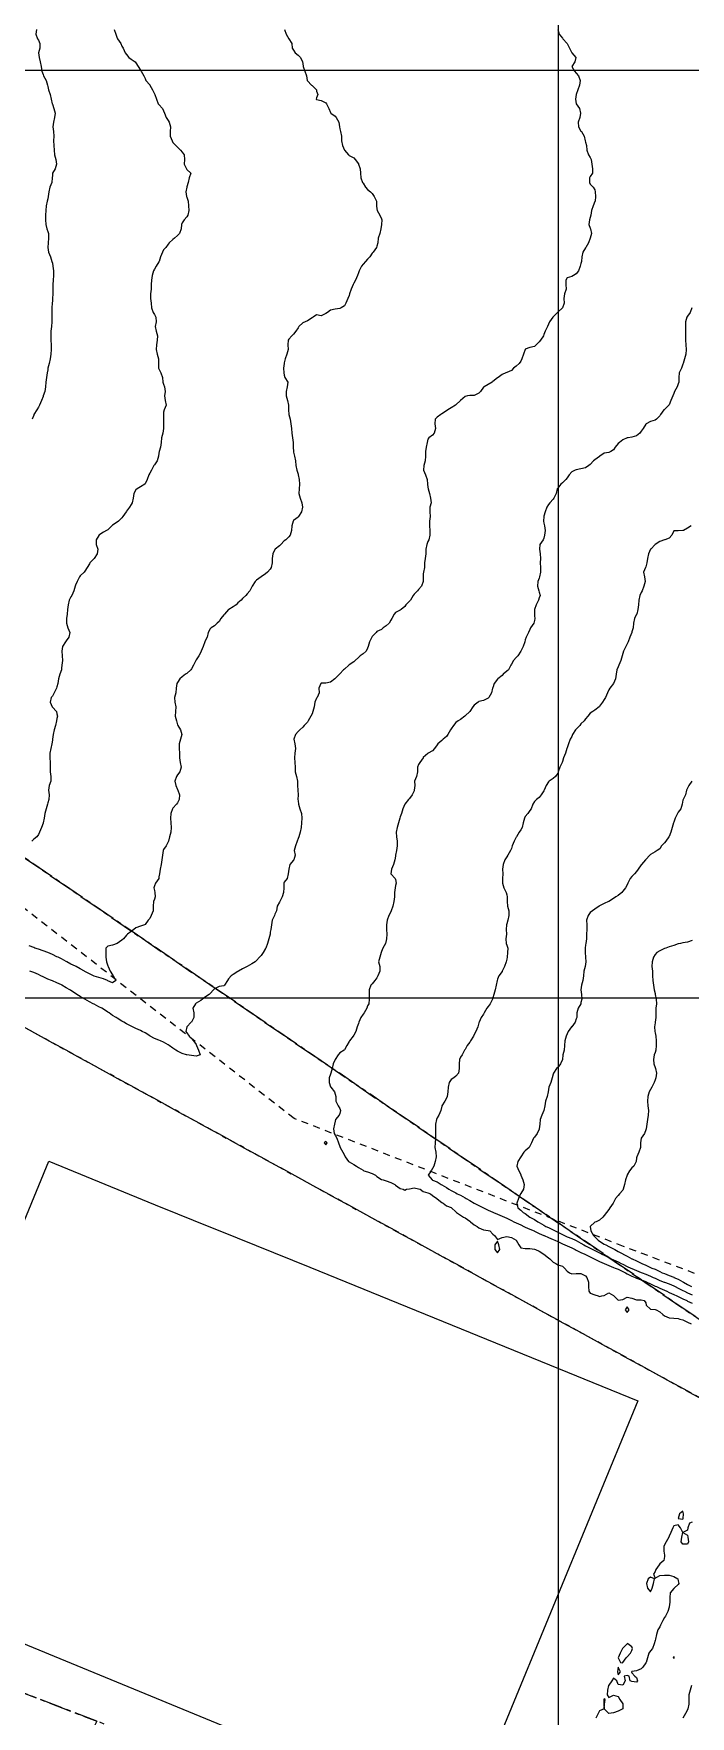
# Model space of a CAD drawing. Header units: centimetres. Extents: x 0 to 642158, y -847 to 649707.
# Drawn here: x 616010.2 to 616081, y 620509.9 to 620691.3 of the extents above; entities that cross this region are included whole.
import ezdxf

# ---------------------------------------------------------------- set-up
doc = ezdxf.new("R2010")
doc.units = ezdxf.units.CM
doc.header["$MEASUREMENT"] = 0
doc.linetypes.add('CENTERX2', pattern=[4, 2.5, -0.5, 0.5, -0.5])
doc.linetypes.add('JIS_02_0.7', pattern=[1.35, 0.75, -0.6])
for name, color, linetype, lineweight in [('MEV_grille', 254, 'Continuous', 9), ('WAL_parcellaire agricole', 7, 'JIS_02_0.7', 25), ('WAL_topographie 0.5', 253, 'Continuous', 20)]:
    doc.layers.add(name, color=color, linetype=linetype, lineweight=lineweight)
doc.layers.add('SPW_batiments', color=7, linetype='Continuous')
doc.layers.add('SPW_parcellaire cadastral', color=7, linetype='CENTERX2', lineweight=25, true_color=0xff0542)

# ---------------------------------------------------------------- blocks, each defined once
blk = doc.blocks.new('*U114')
at = {"layer": 'MEV_grille', "transparency": 33554687}
blk.add_lwpolyline([(-1338.46, 0), (1338.46, 0)], dxfattribs=at)
blk = doc.blocks.new('*U115')
at = {"layer": 'MEV_grille', "color": 0, "linetype": 'ByBlock', "lineweight": -2, "transparency": 16777216}
for p in [(0, -1700), (0, -1800)]:
    blk.add_blockref('*U114', p, dxfattribs=at)
blk = doc.blocks.new('*U112')
at = {"layer": 'MEV_grille', "transparency": 33554687}
blk.add_lwpolyline([(0, 1825.48), (0, -1825.48)], dxfattribs=at)
blk = doc.blocks.new('*U113')
at = {"layer": 'MEV_grille', "color": 0, "linetype": 'ByBlock', "lineweight": -2, "transparency": 16777216}
blk.add_blockref('*U112', (700, 0), dxfattribs=at)

msp = doc.modelspace()

# ---------------------------------------------------------------- linework, layer by layer
at = {"layer": 'SPW_batiments'}
msp.add_lwpolyline([(616023.95, 620564.81), (616024.22, 620564.7), (616028.95, 620562.81), (616030.31, 620562.26), (616040.01, 620558.36), (616075.4, 620543.93), (616056.55, 620498.25), (616005.3, 620519.33), (615998.07, 620522.3), (616003.45, 620535.43), (615998.64, 620537.41), (616004.64, 620552.13), (616001.28, 620553.51), (616003.7, 620559.41), (616007.06, 620558.05), (616011.87, 620569.79), (616023.95, 620564.81)], dxfattribs=at)
at = {"layer": 'SPW_parcellaire cadastral'}
for points in [[(616193.65, 620578.81), (616144.29, 620510.14), (615985.61, 620618.63), (615990.57, 620632.77), (615995.57, 620647.42), (615998.93, 620661.6), (616000.02, 620670.78), (616000.95, 620681.05), (616001.68, 620685.87), (616002.7, 620690.79), (616004.36, 620704.13), (616005.32, 620710.84), (616007.79, 620722.1), (616009.66, 620731.2), (616011.32, 620739.29), (616014.12, 620752.39), (616016.41, 620761.97), (616017.72, 620766.66), (616030.67, 620807.43), (616032.86, 620812.26), (616036.4, 620809.03), (616059.54, 620788.64), (616193.65, 620578.81)], [(615985.61, 620618.63), (616144.29, 620510.14), (615978.83, 620600.88), (615981.29, 620607.33), (615985.61, 620618.63)], [(615931.34, 620592.86), (615971.15, 620581.23), (615978.83, 620600.88), (616144.29, 620510.14), (616116.75, 620468.33), (616017.03, 620509.43), (615970.82, 620527.19), (615953.1, 620533.67), (615937.76, 620539.49), (615931.34, 620592.86)], [(615970.82, 620527.19), (616017.03, 620509.43), (616010.01, 620494.96), (615963.94, 620513.07), (615970.82, 620527.19)]]:
    msp.add_lwpolyline(points, dxfattribs=at)
at = {"layer": 'WAL_parcellaire agricole'}
msp.add_lwpolyline([(616087.82, 620555.29), (616073.82, 620560.59), (616038.32, 620574.38), (616008.51, 620597.58), (616002.11, 620602.98), (615997.11, 620605.78), (615991.81, 620609.18), (615985.91, 620613.18), (615997.41, 620647.88), (616001.71, 620678.58), (616004.15, 620697.53), (616007.15, 620712.03), (616013.5, 620743.68), (616018.5, 620763.28), (616023.99, 620782.58), (616033.49, 620809.78), (616052.89, 620793.62), (616185.08, 620583.97)], dxfattribs=at)
at = {"layer": 'WAL_topographie 0.5'}
for points in [[(616037.27, 620691.75), (616037.45, 620691.25), (616037.75, 620690.75), (616037.75, 620690.75), (616038.08, 620690.25), (616038.12, 620689.75), (616038.25, 620689.52), (616038.42, 620689.25), (616038.75, 620689), (616039.02, 620688.75), (616039.23, 620688.25), (616039.25, 620688.08), (616039.31, 620687.75), (616039.48, 620687.25), (616039.64, 620686.75), (616039.73, 620686.25), (616039.75, 620686.21), (616040.18, 620685.75), (616040.25, 620685.7), (616040.72, 620685.25), (616040.75, 620685.12), (616040.88, 620684.75), (616040.75, 620684.38), (616040.71, 620684.25), (616040.75, 620684.22), (616041.25, 620684.08), (616041.75, 620683.84), (616041.8, 620683.75), (616042.05, 620683.25), (616042.25, 620682.81), (616042.29, 620682.75), (616042.75, 620682.41), (616042.87, 620682.25), (616043.14, 620681.75), (616043.22, 620681.25), (616043.25, 620681.05), (616043.32, 620680.75), (616043.43, 620680.25), (616043.42, 620679.75), (616043.55, 620679.25), (616043.75, 620678.75), (616043.75, 620678.75), (616044.17, 620678.25), (616044.25, 620678.17), (616044.75, 620677.91), (616044.9, 620677.75), (616045.25, 620677.28), (616045.27, 620677.25), (616045.45, 620676.75), (616045.47, 620676.25), (616045.53, 620675.75), (616045.71, 620675.25), (616045.75, 620675.17), (616046, 620674.75), (616046.25, 620674.49), (616046.55, 620674.25), (616046.75, 620674.08), (616046.96, 620673.75), (616047.21, 620673.25), (616047.21, 620672.75), (616047.25, 620672.42), (616047.27, 620672.25), (616047.57, 620671.75), (616047.75, 620671.33), (616047.79, 620671.25), (616047.75, 620670.75), (616047.75, 620670.75), (616047.66, 620670.25), (616047.56, 620669.75), (616047.4, 620669.25), (616047.35, 620668.75), (616047.25, 620668.39), (616047.21, 620668.25), (616046.83, 620667.75), (616046.75, 620667.63), (616046.49, 620667.25), (616046.25, 620666.98), (616046.01, 620666.75), (616045.75, 620666.46), (616045.58, 620666.25), (616045.34, 620665.75), (616045.25, 620665.54), (616045.16, 620665.25), (616044.93, 620664.75), (616044.75, 620664.42), (616044.68, 620664.25), (616044.48, 620663.75), (616044.3, 620663.25), (616044.25, 620663.08), (616044.11, 620662.75), (616043.91, 620662.25), (616043.75, 620661.98), (616043.4, 620661.75), (616043.25, 620661.68), (616042.75, 620661.59), (616042.25, 620661.5), (616041.92, 620661.25), (616041.75, 620661.14), (616041.25, 620660.9), (616040.75, 620661.01), (616040.36, 620660.75), (616040.25, 620660.69), (616039.75, 620660.34), (616039.52, 620660.25), (616039.25, 620660.13), (616038.83, 620659.75), (616038.75, 620659.6), (616038.5, 620659.25), (616038.25, 620658.93), (616038.08, 620658.75), (616037.75, 620658.37), (616037.69, 620658.25), (616037.66, 620657.75), (616037.69, 620657.25), (616037.54, 620656.75), (616037.34, 620656.25), (616037.25, 620655.82), (616037.23, 620655.75), (616037.19, 620655.25), (616037.2, 620654.75), (616037.25, 620654.5), (616037.33, 620654.25), (616037.64, 620653.75), (616037.58, 620653.25), (616037.48, 620652.75), (616037.47, 620652.25), (616037.62, 620651.75), (616037.71, 620651.25), (616037.7, 620650.75), (616037.75, 620650.25), (616037.75, 620650.25), (616037.89, 620649.75), (616037.96, 620649.25), (616038.03, 620648.75), (616038.08, 620648.25), (616038.15, 620647.75), (616038.2, 620647.25), (616038.2, 620646.75), (616038.24, 620646.25), (616038.25, 620646.19), (616038.35, 620645.75), (616038.46, 620645.25), (616038.5, 620644.75), (616038.61, 620644.25), (616038.75, 620643.81), (616038.76, 620643.75), (616038.85, 620643.25), (616038.91, 620642.75), (616038.87, 620642.25), (616038.82, 620641.75), (616038.98, 620641.25), (616039.17, 620640.75), (616039.23, 620640.25), (616039.12, 620639.75), (616038.78, 620639.25), (616038.75, 620639.2), (616038.25, 620638.82), (616038.2, 620638.75), (616038.07, 620638.25), (616038.05, 620637.75), (616037.88, 620637.25), (616037.75, 620637.07), (616037.41, 620636.75), (616037.25, 620636.64), (616036.9, 620636.25), (616036.75, 620636.11), (616036.27, 620635.75), (616036.25, 620635.72), (616036.02, 620635.25), (616035.95, 620634.75), (616035.94, 620634.25), (616035.85, 620633.75), (616035.75, 620633.57), (616035.45, 620633.25), (616035.25, 620633.09), (616034.75, 620632.75), (616034.75, 620632.75), (616034.25, 620632.38), (616034.13, 620632.25), (616033.78, 620631.75), (616033.75, 620631.69), (616033.54, 620631.25), (616033.25, 620630.92), (616033.11, 620630.75), (616032.75, 620630.41), (616032.6, 620630.25), (616032.25, 620629.95), (616032.07, 620629.75), (616031.75, 620629.51), (616031.28, 620629.25), (616031.25, 620629.23), (616030.82, 620628.75), (616030.75, 620628.67), (616030.42, 620628.25), (616030.25, 620627.96), (616030.01, 620627.75), (616029.75, 620627.47), (616029.36, 620627.25), (616029.25, 620627.17), (616029.07, 620626.75), (616028.94, 620626.25), (616028.75, 620625.92), (616028.68, 620625.75), (616028.5, 620625.25), (616028.3, 620624.75), (616028.25, 620624.63), (616028.06, 620624.25), (616027.75, 620623.81), (616027.71, 620623.75), (616027.46, 620623.25), (616027.25, 620622.83), (616027.18, 620622.75), (616026.75, 620622.35), (616026.6, 620622.25), (616026.25, 620621.98), (616026, 620621.75), (616025.75, 620621.37), (616025.68, 620621.25), (616025.6, 620620.75), (616025.55, 620620.25), (616025.43, 620619.75), (616025.47, 620619.25), (616025.55, 620618.75), (616025.52, 620618.25), (616025.51, 620617.75), (616025.62, 620617.25), (616025.75, 620616.8), (616025.78, 620616.75), (616026.07, 620616.25), (616026.23, 620615.75), (616026.08, 620615.25), (616025.91, 620614.75), (616025.91, 620614.25), (616025.95, 620613.75), (616025.95, 620613.25), (616026.05, 620612.75), (616026.14, 620612.25), (616026, 620611.75), (616025.75, 620611.43), (616025.62, 620611.25), (616025.46, 620610.75), (616025.56, 620610.25), (616025.75, 620609.83), (616025.78, 620609.75), (616025.95, 620609.25), (616025.92, 620608.75), (616025.75, 620608.4), (616025.63, 620608.25), (616025.25, 620607.81), (616025.21, 620607.75), (616025.04, 620607.25), (616024.99, 620606.75), (616025.01, 620606.25), (616025.08, 620605.75), (616025.04, 620605.25), (616024.88, 620604.75), (616024.77, 620604.25), (616024.75, 620604.19), (616024.51, 620603.75), (616024.25, 620603.38), (616024.21, 620603.25), (616024.11, 620602.75), (616024.05, 620602.25), (616023.98, 620601.75), (616023.89, 620601.25), (616023.82, 620600.75), (616023.75, 620600.42), (616023.72, 620600.25), (616023.39, 620599.75), (616023.25, 620599.46), (616023.18, 620599.25), (616023.25, 620598.94), (616023.29, 620598.75), (616023.33, 620598.25), (616023.25, 620598.02), (616023.16, 620597.75), (616023.12, 620597.25), (616023.11, 620596.75), (616022.9, 620596.25), (616022.75, 620595.93), (616022.57, 620595.75), (616022.25, 620595.29), (616022.2, 620595.25), (616021.75, 620595.09), (616021.25, 620594.91), (616021.04, 620594.75), (616020.75, 620594.54), (616020.37, 620594.25), (616020.25, 620594.13), (616019.91, 620593.75), (616019.75, 620593.61), (616019.25, 620593.25), (616019.25, 620593.25), (616018.75, 620593.07), (616018.25, 620592.94), (616018.03, 620592.75), (616018, 620592.25), (616018, 620591.75), (616018.1, 620591.25), (616018.25, 620590.84), (616018.28, 620590.75), (616018.5, 620590.25), (616018.75, 620589.85), (616018.82, 620589.75), (616019.08, 620589.25), (616018.75, 620589.01), (616018.25, 620589.22), (616018.19, 620589.25), (616017.75, 620589.44), (616017.25, 620589.56), (616016.75, 620589.71), (616016.67, 620589.75), (616016.25, 620589.95), (616015.75, 620590.22), (616015.7, 620590.25), (616015.25, 620590.52), (616014.81, 620590.75), (616014.75, 620590.78), (616014.25, 620591.02), (616013.81, 620591.25), (616013.75, 620591.28), (616013.25, 620591.57), (616012.86, 620591.75), (616012.75, 620591.8), (616012.25, 620592.04), (616011.77, 620592.25), (616011.75, 620592.26), (616011.25, 620592.45), (616010.75, 620592.61), (616010.35, 620592.75), (616010.25, 620592.79), (616009.75, 620592.97)], [(616066.75, 620691.75), (616066.91, 620691.25), (616067.25, 620690.83), (616067.31, 620690.75), (616067.75, 620690.25), (616067.75, 620690.25), (616068, 620689.75), (616068.25, 620689.25), (616068.25, 620689.25), (616068.7, 620688.75), (616068.58, 620688.25), (616068.25, 620687.75), (616068.55, 620687.25), (616068.75, 620687.04), (616068.97, 620686.75), (616069.17, 620686.25), (616069.11, 620685.75), (616068.93, 620685.25), (616068.75, 620684.75), (616068.75, 620684.75), (616068.67, 620684.25), (616068.75, 620683.75), (616068.75, 620683.75), (616069.1, 620683.25), (616069.2, 620682.75), (616069.12, 620682.25), (616068.96, 620681.75), (616068.97, 620681.25), (616069.25, 620680.81), (616069.31, 620680.75), (616069.58, 620680.25), (616069.7, 620679.75), (616069.75, 620679.61), (616069.84, 620679.25), (616069.9, 620678.75), (616070.07, 620678.25), (616070.25, 620677.95), (616070.34, 620677.75), (616070.42, 620677.25), (616070.49, 620676.75), (616070.5, 620676.25), (616070.25, 620675.89), (616070.16, 620675.75), (616070.18, 620675.25), (616070.25, 620675.08), (616070.55, 620674.75), (616070.75, 620674.46), (616070.8, 620674.25), (616070.83, 620673.75), (616070.78, 620673.25), (616070.75, 620673.2), (616070.55, 620672.75), (616070.39, 620672.25), (616070.31, 620671.75), (616070.25, 620671.5), (616070.17, 620671.25), (616070.11, 620670.75), (616070.25, 620670.35), (616070.29, 620670.25), (616070.38, 620669.75), (616070.25, 620669.25), (616070.25, 620669.25), (616070.06, 620668.75), (616069.77, 620668.25), (616069.75, 620668.22), (616069.46, 620667.75), (616069.34, 620667.25), (616069.31, 620666.75), (616069.25, 620666.53), (616069.15, 620666.25), (616068.99, 620665.75), (616068.75, 620665.43), (616068.46, 620665.25), (616068.25, 620665.14), (616067.75, 620664.97), (616067.63, 620664.75), (616067.63, 620664.25), (616067.64, 620663.75), (616067.47, 620663.25), (616067.42, 620662.75), (616067.43, 620662.25), (616067.25, 620661.75), (616067.25, 620661.75), (616066.75, 620661.28), (616066.73, 620661.25), (616066.25, 620660.77), (616066.23, 620660.75), (616065.87, 620660.25), (616065.75, 620660), (616065.64, 620659.75), (616065.4, 620659.25), (616065.25, 620658.89), (616065.2, 620658.75), (616064.9, 620658.25), (616064.75, 620658.07), (616064.42, 620657.75), (616064.25, 620657.58), (616063.75, 620657.49), (616063.25, 620657.3), (616063.22, 620657.25), (616063.05, 620656.75), (616062.88, 620656.25), (616062.75, 620656), (616062.58, 620655.75), (616062.25, 620655.48), (616061.99, 620655.25), (616061.75, 620655.01), (616061.25, 620654.79), (616061.15, 620654.75), (616060.75, 620654.55), (616060.32, 620654.25), (616060.25, 620654.2), (616059.75, 620653.82), (616059.67, 620653.75), (616059.25, 620653.49), (616058.81, 620653.25), (616058.75, 620653.19), (616058.41, 620652.75), (616058.25, 620652.56), (616057.75, 620652.31), (616057.25, 620652.3), (616057, 620652.25), (616056.75, 620652.18), (616056.25, 620651.75), (616056.25, 620651.75), (616055.75, 620651.28), (616055.71, 620651.25), (616055.25, 620650.96), (616054.9, 620650.75), (616054.75, 620650.64), (616054.25, 620650.34), (616054.15, 620650.25), (616053.75, 620649.98), (616053.54, 620649.75), (616053.48, 620649.25), (616053.56, 620648.75), (616053.43, 620648.25), (616053.25, 620648.03), (616052.86, 620647.75), (616052.75, 620647.58), (616052.66, 620647.25), (616052.55, 620646.75), (616052.48, 620646.25), (616052.49, 620645.75), (616052.46, 620645.25), (616052.3, 620644.75), (616052.27, 620644.25), (616052.47, 620643.75), (616052.67, 620643.25), (616052.71, 620642.75), (616052.75, 620642.42), (616052.77, 620642.25), (616052.91, 620641.75), (616053.04, 620641.25), (616053.1, 620640.75), (616052.96, 620640.25), (616052.94, 620639.75), (616053, 620639.25), (616052.91, 620638.75), (616052.91, 620638.25), (616052.96, 620637.75), (616052.94, 620637.25), (616052.84, 620636.75), (616052.75, 620636.56), (616052.62, 620636.25), (616052.54, 620635.75), (616052.52, 620635.25), (616052.44, 620634.75), (616052.39, 620634.25), (616052.38, 620633.75), (616052.27, 620633.25), (616052.25, 620633.08), (616052.22, 620632.75), (616052.23, 620632.25), (616052.04, 620631.75), (616051.75, 620631.39), (616051.61, 620631.25), (616051.25, 620630.89), (616051.16, 620630.75), (616050.86, 620630.25), (616050.75, 620630.12), (616050.38, 620629.75), (616050.25, 620629.57), (616049.87, 620629.25), (616049.75, 620629.15), (616049.25, 620628.9), (616049.12, 620628.75), (616048.84, 620628.25), (616048.75, 620628.07), (616048.58, 620627.75), (616048.25, 620627.46), (616047.93, 620627.25), (616047.75, 620627.08), (616047.25, 620626.85), (616047.15, 620626.75), (616046.75, 620626.32), (616046.71, 620626.25), (616046.46, 620625.75), (616046.32, 620625.25), (616046.25, 620625.07), (616046.08, 620624.75), (616045.75, 620624.47), (616045.46, 620624.25), (616045.25, 620624.06), (616044.92, 620623.75), (616044.75, 620623.6), (616044.25, 620623.27), (616044.23, 620623.25), (616043.75, 620622.8), (616043.66, 620622.75), (616043.25, 620622.3), (616043.21, 620622.25), (616042.75, 620621.79), (616042.71, 620621.75), (616042.25, 620621.39), (616041.75, 620621.3), (616041.25, 620621.29), (616041.19, 620621.25), (616040.99, 620620.75), (616041.01, 620620.25), (616040.79, 620619.75), (616040.75, 620619.68), (616040.57, 620619.25), (616040.47, 620618.75), (616040.35, 620618.25), (616040.25, 620618), (616040.14, 620617.75), (616039.84, 620617.25), (616039.75, 620617.09), (616039.39, 620616.75), (616039.25, 620616.54), (616038.94, 620616.25), (616038.75, 620616.08), (616038.47, 620615.75), (616038.3, 620615.25), (616038.41, 620614.75), (616038.46, 620614.25), (616038.4, 620613.75), (616038.36, 620613.25), (616038.4, 620612.75), (616038.44, 620612.25), (616038.45, 620611.75), (616038.58, 620611.25), (616038.69, 620610.75), (616038.67, 620610.25), (616038.72, 620609.75), (616038.74, 620609.25), (616038.73, 620608.75), (616038.75, 620608.61), (616038.81, 620608.25), (616038.94, 620607.75), (616039.11, 620607.25), (616039.14, 620606.75), (616039.12, 620606.25), (616039.09, 620605.75), (616038.98, 620605.25), (616038.82, 620604.75), (616038.75, 620604.55), (616038.64, 620604.25), (616038.46, 620603.75), (616038.33, 620603.25), (616038.44, 620602.75), (616038.29, 620602.25), (616038.25, 620602.21), (616037.86, 620601.75), (616037.75, 620601.25), (616037.75, 620601.25), (616037.67, 620600.75), (616037.57, 620600.25), (616037.25, 620599.86), (616037.2, 620599.75), (616037.21, 620599.25), (616037.18, 620598.75), (616037.03, 620598.25), (616036.77, 620597.75), (616036.75, 620597.7), (616036.5, 620597.25), (616036.42, 620596.75), (616036.25, 620596.39), (616036.2, 620596.25), (616035.97, 620595.75), (616035.87, 620595.25), (616035.81, 620594.75), (616035.75, 620594.44), (616035.72, 620594.25), (616035.6, 620593.75), (616035.45, 620593.25), (616035.26, 620592.75), (616035.25, 620592.71), (616034.97, 620592.25), (616034.75, 620591.96), (616034.58, 620591.75), (616034.25, 620591.39), (616034.11, 620591.25), (616033.75, 620591.03), (616033.25, 620590.75), (616033.25, 620590.75), (616032.75, 620590.5), (616032.31, 620590.25), (616032.25, 620590.22), (616031.75, 620589.9), (616031.54, 620589.75), (616031.25, 620589.43), (616031.13, 620589.25), (616030.83, 620588.75), (616030.75, 620588.69), (616030.25, 620588.6), (616029.75, 620588.36), (616029.62, 620588.25), (616029.25, 620587.84), (616029.16, 620587.75), (616028.75, 620587.5), (616028.45, 620587.25), (616028.25, 620587.1), (616027.75, 620586.79), (616027.68, 620586.75), (616027.41, 620586.25), (616027.49, 620585.75), (616027.52, 620585.25), (616027.25, 620584.77), (616027.23, 620584.75), (616026.75, 620584.27), (616026.74, 620584.25), (616026.66, 620583.75), (616026.75, 620583.61), (616026.99, 620583.25), (616027.25, 620583), (616027.46, 620582.75), (616027.75, 620582.36), (616027.81, 620582.25), (616028.01, 620581.75), (616028.19, 620581.25), (616027.75, 620581.11), (616027.25, 620581.16), (616026.75, 620581.24), (616026.72, 620581.25), (616026.25, 620581.39), (616025.75, 620581.63), (616025.56, 620581.75), (616025.25, 620581.96), (616024.84, 620582.25), (616024.75, 620582.31), (616024.25, 620582.6), (616023.9, 620582.75), (616023.75, 620582.8), (616023.25, 620582.99), (616022.81, 620583.25), (616022.75, 620583.29), (616022.25, 620583.59), (616021.95, 620583.75), (616021.75, 620583.85), (616021.25, 620584.08), (616020.9, 620584.25), (616020.75, 620584.32), (616020.25, 620584.58), (616019.95, 620584.75), (616019.75, 620584.87), (616019.25, 620585.18), (616019.14, 620585.25), (616018.75, 620585.49), (616018.36, 620585.75), (616018.25, 620585.82), (616017.75, 620586.15), (616017.57, 620586.25), (616017.25, 620586.42), (616016.75, 620586.69), (616016.64, 620586.75), (616016.25, 620586.96), (616015.76, 620587.25), (616015.75, 620587.25), (616015.25, 620587.52), (616014.89, 620587.75), (616014.75, 620587.84), (616014.25, 620588.18), (616014.14, 620588.25), (616013.75, 620588.46), (616013.29, 620588.75), (616013.25, 620588.77), (616012.75, 620589.01), (616012.25, 620589.21), (616012.15, 620589.25), (616011.75, 620589.4), (616011.25, 620589.63), (616011.01, 620589.75), (616010.75, 620589.88), (616010.25, 620590.1), (616009.81, 620590.25)], [(616018.91, 620691.75), (616019.09, 620691.25), (616019.25, 620690.8), (616019.28, 620690.75), (616019.62, 620690.25), (616019.75, 620689.97), (616019.87, 620689.75), (616020.12, 620689.25), (616020.25, 620689.06), (616020.51, 620688.75), (616020.75, 620688.54), (616021.17, 620688.25), (616021.25, 620688.16), (616021.51, 620687.75), (616021.75, 620687.36), (616021.84, 620687.25), (616022.12, 620686.75), (616022.25, 620686.46), (616022.34, 620686.25), (616022.75, 620685.77), (616022.76, 620685.75), (616023.06, 620685.25), (616023.25, 620684.82), (616023.29, 620684.75), (616023.49, 620684.25), (616023.67, 620683.75), (616023.75, 620683.66), (616024.13, 620683.25), (616024.25, 620683), (616024.34, 620682.75), (616024.54, 620682.25), (616024.75, 620681.93), (616024.86, 620681.75), (616024.99, 620681.25), (616024.97, 620680.75), (616024.97, 620680.25), (616025.16, 620679.75), (616025.25, 620679.58), (616025.58, 620679.25), (616025.75, 620679.06), (616026.06, 620678.75), (616026.25, 620678.52), (616026.46, 620678.25), (616026.49, 620677.75), (616026.47, 620677.25), (616026.7, 620676.75), (616026.75, 620676.67), (616027.17, 620676.25), (616027.01, 620675.75), (616026.89, 620675.25), (616026.75, 620674.81), (616026.74, 620674.75), (616026.65, 620674.25), (616026.73, 620673.75), (616026.75, 620673.68), (616026.88, 620673.25), (616026.92, 620672.75), (616026.95, 620672.25), (616026.86, 620671.75), (616026.75, 620671.55), (616026.47, 620671.25), (616026.25, 620670.93), (616026.18, 620670.75), (616026.13, 620670.25), (616025.97, 620669.75), (616025.75, 620669.53), (616025.42, 620669.25), (616025.25, 620669.1), (616024.85, 620668.75), (616024.75, 620668.62), (616024.49, 620668.25), (616024.25, 620668), (616024.11, 620667.75), (616023.93, 620667.25), (616023.78, 620666.75), (616023.75, 620666.7), (616023.44, 620666.25), (616023.25, 620665.93), (616023.16, 620665.75), (616023.02, 620665.25), (616022.93, 620664.75), (616022.89, 620664.25), (616022.92, 620663.75), (616022.83, 620663.25), (616022.83, 620662.75), (616022.89, 620662.25), (616022.93, 620661.75), (616023.11, 620661.25), (616023.25, 620661.02), (616023.4, 620660.75), (616023.46, 620660.25), (616023.32, 620659.75), (616023.45, 620659.25), (616023.6, 620658.75), (616023.55, 620658.25), (616023.47, 620657.75), (616023.46, 620657.25), (616023.54, 620656.75), (616023.68, 620656.25), (616023.69, 620655.75), (616023.71, 620655.25), (616023.75, 620655.18), (616023.96, 620654.75), (616024.14, 620654.25), (616024.16, 620653.75), (616024.25, 620653.53), (616024.35, 620653.25), (616024.43, 620652.75), (616024.33, 620652.25), (616024.42, 620651.75), (616024.51, 620651.25), (616024.29, 620650.75), (616024.25, 620650.5), (616024.22, 620650.25), (616024.25, 620649.75), (616024.25, 620649.75), (616024.25, 620649.75), (616024.24, 620649.25), (616024.25, 620648.75), (616024.25, 620648.75), (616024.25, 620648.75), (616024.18, 620648.25), (616024.03, 620647.75), (616024, 620647.25), (616023.92, 620646.75), (616023.77, 620646.25), (616023.75, 620646.08), (616023.71, 620645.75), (616023.56, 620645.25), (616023.25, 620644.83), (616023.21, 620644.75), (616022.95, 620644.25), (616022.75, 620643.92), (616022.66, 620643.75), (616022.47, 620643.25), (616022.25, 620642.79), (616022.21, 620642.75), (616021.75, 620642.44), (616021.39, 620642.25), (616021.25, 620642.14), (616021.02, 620641.75), (616020.97, 620641.25), (616020.86, 620640.75), (616020.75, 620640.55), (616020.58, 620640.25), (616020.25, 620639.82), (616020.21, 620639.75), (616019.86, 620639.25), (616019.75, 620639.12), (616019.4, 620638.75), (616019.25, 620638.64), (616018.75, 620638.32), (616018.67, 620638.25), (616018.25, 620637.84), (616018.08, 620637.75), (616017.75, 620637.56), (616017.28, 620637.25), (616017.25, 620637.22), (616016.98, 620636.75), (616016.98, 620636.25), (616017.16, 620635.75), (616017.07, 620635.25), (616016.76, 620634.75), (616016.75, 620634.73), (616016.3, 620634.25), (616016.25, 620634.16), (616016.01, 620633.75), (616015.75, 620633.36), (616015.67, 620633.25), (616015.25, 620632.86), (616015.16, 620632.75), (616014.91, 620632.25), (616014.75, 620631.86), (616014.7, 620631.75), (616014.57, 620631.25), (616014.34, 620630.75), (616014.25, 620630.61), (616014.06, 620630.25), (616013.94, 620629.75), (616013.9, 620629.25), (616013.85, 620628.75), (616013.77, 620628.25), (616013.76, 620627.75), (616013.93, 620627.25), (616014.15, 620626.75), (616014.04, 620626.25), (616013.75, 620625.85), (616013.68, 620625.75), (616013.36, 620625.25), (616013.26, 620624.75), (616013.31, 620624.25), (616013.33, 620623.75), (616013.29, 620623.25), (616013.25, 620622.92), (616013.23, 620622.75), (616013.06, 620622.25), (616012.91, 620621.75), (616012.84, 620621.25), (616012.75, 620620.89), (616012.71, 620620.75), (616012.45, 620620.25), (616012.25, 620619.9), (616012.12, 620619.75), (616012.03, 620619.25), (616012.23, 620618.75), (616012.25, 620618.71), (616012.68, 620618.25), (616012.75, 620618), (616012.81, 620617.75), (616012.75, 620617.5), (616012.7, 620617.25), (616012.58, 620616.75), (616012.43, 620616.25), (616012.33, 620615.75), (616012.26, 620615.25), (616012.25, 620615.17), (616012.19, 620614.75), (616012.1, 620614.25), (616011.99, 620613.75), (616011.97, 620613.25), (616012.02, 620612.75), (616012.03, 620612.25), (616012.03, 620611.75), (616012.09, 620611.25), (616012.07, 620610.75), (616011.89, 620610.25), (616011.83, 620609.75), (616011.91, 620609.25), (616011.86, 620608.75), (616011.75, 620608.38), (616011.72, 620608.25), (616011.59, 620607.75), (616011.44, 620607.25), (616011.35, 620606.75), (616011.27, 620606.25), (616011.25, 620606.2), (616011.09, 620605.75), (616010.88, 620605.25), (616010.75, 620605), (616010.56, 620604.75), (616010.25, 620604.48), (616010.04, 620604.25)], [(616010.55, 620691.75), (616010.46, 620691.25), (616010.65, 620690.75), (616010.75, 620690.6), (616010.9, 620690.25), (616010.9, 620689.75), (616010.76, 620689.25), (616010.82, 620688.75), (616010.94, 620688.25), (616011.05, 620687.75), (616011.12, 620687.25), (616011.25, 620686.9), (616011.3, 620686.75), (616011.57, 620686.25), (616011.71, 620685.75), (616011.75, 620685.6), (616011.83, 620685.25), (616012, 620684.75), (616012.12, 620684.25), (616012.24, 620683.75), (616012.25, 620683.71), (616012.41, 620683.25), (616012.55, 620682.75), (616012.5, 620682.25), (616012.36, 620681.75), (616012.3, 620681.25), (616012.38, 620680.75), (616012.4, 620680.25), (616012.36, 620679.75), (616012.41, 620679.25), (616012.46, 620678.75), (616012.48, 620678.25), (616012.61, 620677.75), (616012.69, 620677.25), (616012.57, 620676.75), (616012.28, 620676.25), (616012.25, 620676), (616012.22, 620675.75), (616012.19, 620675.25), (616011.99, 620674.75), (616011.86, 620674.25), (616011.81, 620673.75), (616011.75, 620673.5), (616011.7, 620673.25), (616011.59, 620672.75), (616011.55, 620672.25), (616011.52, 620671.75), (616011.51, 620671.25), (616011.54, 620670.75), (616011.65, 620670.25), (616011.75, 620669.99), (616011.82, 620669.75), (616011.83, 620669.25), (616011.79, 620668.75), (616011.78, 620668.25), (616011.85, 620667.75), (616012.04, 620667.25), (616012.21, 620666.75), (616012.25, 620666.57), (616012.31, 620666.25), (616012.37, 620665.75), (616012.36, 620665.25), (616012.33, 620664.75), (616012.31, 620664.25), (616012.31, 620663.75), (616012.3, 620663.25), (616012.27, 620662.75), (616012.25, 620662.5), (616012.23, 620662.25), (616012.2, 620661.75), (616012.18, 620661.25), (616012.2, 620660.75), (616012.21, 620660.25), (616012.17, 620659.75), (616012.09, 620659.25), (616012.07, 620658.75), (616012.08, 620658.25), (616012.12, 620657.75), (616012.14, 620657.25), (616012.1, 620656.75), (616012.02, 620656.25), (616011.92, 620655.75), (616011.78, 620655.25), (616011.75, 620655.06), (616011.68, 620654.75), (616011.62, 620654.25), (616011.55, 620653.75), (616011.52, 620653.25), (616011.43, 620652.75), (616011.27, 620652.25), (616011.25, 620652.19), (616011.08, 620651.75), (616010.88, 620651.25), (616010.75, 620651.04), (616010.59, 620650.75), (616010.27, 620650.25), (616010.25, 620650.19), (616010.08, 620649.75)], [(616081.22, 620661.75), (616081.03, 620661.25), (616080.75, 620660.87), (616080.68, 620660.75), (616080.53, 620660.25), (616080.52, 620659.75), (616080.54, 620659.25), (616080.54, 620658.75), (616080.54, 620658.25), (616080.55, 620657.75), (616080.58, 620657.25), (616080.56, 620656.75), (616080.41, 620656.25), (616080.26, 620655.75), (616080.25, 620655.69), (616080.1, 620655.25), (616079.85, 620654.75), (616079.8, 620654.25), (616079.81, 620653.75), (616079.75, 620653.57), (616079.62, 620653.25), (616079.34, 620652.75), (616079.25, 620652.52), (616079.15, 620652.25), (616078.95, 620651.75), (616078.75, 620651.29), (616078.73, 620651.25), (616078.25, 620650.81), (616078.19, 620650.75), (616077.83, 620650.25), (616077.75, 620650.1), (616077.4, 620649.75), (616077.25, 620649.66), (616076.75, 620649.51), (616076.29, 620649.25), (616076.25, 620649.21), (616075.97, 620648.75), (616075.75, 620648.47), (616075.6, 620648.25), (616075.25, 620647.96), (616074.75, 620647.81), (616074.35, 620647.75), (616074.25, 620647.73), (616073.75, 620647.52), (616073.4, 620647.25), (616073.25, 620647.12), (616072.94, 620646.75), (616072.75, 620646.46), (616072.46, 620646.25), (616072.25, 620646.15), (616071.75, 620646.1), (616071.3, 620645.75), (616071.25, 620645.72), (616070.75, 620645.38), (616070.59, 620645.25), (616070.25, 620644.85), (616070.09, 620644.75), (616069.75, 620644.52), (616069.25, 620644.39), (616068.75, 620644.3), (616068.61, 620644.25), (616068.25, 620644.06), (616067.99, 620643.75), (616067.75, 620643.44), (616067.61, 620643.25), (616067.25, 620642.88), (616067.08, 620642.75), (616066.75, 620642.33), (616066.67, 620642.25), (616066.58, 620641.75), (616066.33, 620641.25), (616066.25, 620641.13), (616065.89, 620640.75), (616065.75, 620640.54), (616065.56, 620640.25), (616065.4, 620639.75), (616065.25, 620639.31), (616065.23, 620639.25), (616065.2, 620638.75), (616065.25, 620638.55), (616065.33, 620638.25), (616065.4, 620637.75), (616065.33, 620637.25), (616065.25, 620636.92), (616065.17, 620636.75), (616064.8, 620636.25), (616064.77, 620635.75), (616064.84, 620635.25), (616064.88, 620634.75), (616064.87, 620634.25), (616064.9, 620633.75), (616064.89, 620633.25), (616064.79, 620632.75), (616064.75, 620632.62), (616064.61, 620632.25), (616064.58, 620631.75), (616064.72, 620631.25), (616064.75, 620631.11), (616064.84, 620630.75), (616064.75, 620630.5), (616064.66, 620630.25), (616064.41, 620629.75), (616064.25, 620629.25), (616064.25, 620629.25), (616064.23, 620628.75), (616064.25, 620628.55), (616064.28, 620628.25), (616064.25, 620628.06), (616064.17, 620627.75), (616063.81, 620627.25), (616063.75, 620627.08), (616063.59, 620626.75), (616063.34, 620626.25), (616063.25, 620625.95), (616063.21, 620625.75), (616063.01, 620625.25), (616062.75, 620624.75), (616062.75, 620624.75), (616062.43, 620624.25), (616062.25, 620624.07), (616061.97, 620623.75), (616061.75, 620623.36), (616061.69, 620623.25), (616061.43, 620622.75), (616061.25, 620622.59), (616060.88, 620622.25), (616060.75, 620622.12), (616060.28, 620621.75), (616060.25, 620621.72), (616059.89, 620621.25), (616059.75, 620620.81), (616059.73, 620620.75), (616059.61, 620620.25), (616059.31, 620619.75), (616059.25, 620619.67), (616058.75, 620619.41), (616058.25, 620619.32), (616058.16, 620619.25), (616057.75, 620618.92), (616057.59, 620618.75), (616057.27, 620618.25), (616057.25, 620618.23), (616056.75, 620617.77), (616056.73, 620617.75), (616056.25, 620617.37), (616056.02, 620617.25), (616055.75, 620617.06), (616055.52, 620616.75), (616055.25, 620616.39), (616055.18, 620616.25), (616054.9, 620615.75), (616054.75, 620615.56), (616054.4, 620615.25), (616054.25, 620615.12), (616053.82, 620614.75), (616053.75, 620614.66), (616053.47, 620614.25), (616053.25, 620614.02), (616052.78, 620613.75), (616052.75, 620613.73), (616052.25, 620613.27), (616052.23, 620613.25), (616051.86, 620612.75), (616051.75, 620612.54), (616051.64, 620612.25), (616051.63, 620611.75), (616051.5, 620611.25), (616051.31, 620610.75), (616051.34, 620610.25), (616051.28, 620609.75), (616051.25, 620609.69), (616051.06, 620609.25), (616050.75, 620608.85), (616050.66, 620608.75), (616050.25, 620608.25), (616050.25, 620608.25), (616050.04, 620607.75), (616049.89, 620607.25), (616049.75, 620606.88), (616049.71, 620606.75), (616049.57, 620606.25), (616049.43, 620605.75), (616049.34, 620605.25), (616049.36, 620604.75), (616049.44, 620604.25), (616049.42, 620603.75), (616049.35, 620603.25), (616049.27, 620602.75), (616049.25, 620602.65), (616049.18, 620602.25), (616049.04, 620601.75), (616048.82, 620601.25), (616048.75, 620600.75), (616049.22, 620600.25), (616049.25, 620600.12), (616049.31, 620599.75), (616049.25, 620599.5), (616049.2, 620599.25), (616049.15, 620598.75), (616049.14, 620598.25), (616049.09, 620597.75), (616048.96, 620597.25), (616048.78, 620596.75), (616048.75, 620596.65), (616048.55, 620596.25), (616048.37, 620595.75), (616048.27, 620595.25), (616048.28, 620594.75), (616048.3, 620594.25), (616048.28, 620593.75), (616048.25, 620593.56), (616048.16, 620593.25), (616047.87, 620592.75), (616047.75, 620592.38), (616047.72, 620592.25), (616047.58, 620591.75), (616047.43, 620591.25), (616047.56, 620590.75), (616047.55, 620590.25), (616047.35, 620589.75), (616047.25, 620589.52), (616047.03, 620589.25), (616046.75, 620588.89), (616046.61, 620588.75), (616046.43, 620588.25), (616046.4, 620587.75), (616046.42, 620587.25), (616046.36, 620586.75), (616046.25, 620586.52), (616046.15, 620586.25), (616045.87, 620585.75), (616045.75, 620585.62), (616045.52, 620585.25), (616045.29, 620584.75), (616045.25, 620584.61), (616045.12, 620584.25), (616044.96, 620583.75), (616044.75, 620583.35), (616044.69, 620583.25), (616044.29, 620582.75), (616044.25, 620582.66), (616044.02, 620582.25), (616043.75, 620581.78), (616043.71, 620581.75), (616043.25, 620581.45), (616043.08, 620581.25), (616042.75, 620580.75), (616042.75, 620580.75), (616042.53, 620580.25), (616042.44, 620579.75), (616042.29, 620579.25), (616042.25, 620579.17), (616042.09, 620578.75), (616042.09, 620578.25), (616042.25, 620577.78), (616042.27, 620577.75), (616042.68, 620577.25), (616042.75, 620577), (616042.81, 620576.75), (616042.83, 620576.25), (616043.08, 620575.75), (616043.25, 620575.45), (616043.33, 620575.25), (616043.25, 620574.92), (616043.18, 620574.75), (616042.8, 620574.25), (616042.75, 620574.1), (616042.67, 620573.75), (616042.55, 620573.25), (616042.63, 620572.75), (616042.75, 620572.59), (616042.94, 620572.25), (616043.11, 620571.75), (616043.25, 620571.37), (616043.28, 620571.25), (616043.56, 620570.75), (616043.75, 620570.44), (616043.83, 620570.25), (616044.18, 620569.75), (616044.25, 620569.7), (616044.75, 620569.42), (616045.03, 620569.25), (616045.25, 620569.09), (616045.75, 620568.79), (616045.83, 620568.75), (616046.25, 620568.64), (616046.75, 620568.46), (616047.08, 620568.25), (616047.25, 620568.13), (616047.75, 620567.8), (616047.91, 620567.75), (616048.25, 620567.64), (616048.75, 620567.48), (616049.18, 620567.25), (616049.25, 620567.18), (616049.75, 620566.82), (616050.07, 620566.75), (616050.25, 620566.65), (616050.43, 620566.75), (616050.75, 620566.81), (616051.25, 620566.91), (616051.75, 620566.81), (616051.9, 620566.75), (616052.25, 620566.49), (616052.75, 620566.35), (616053.04, 620566.25), (616053.25, 620566.06), (616053.7, 620565.75), (616053.75, 620565.7), (616054.25, 620565.32), (616054.41, 620565.25), (616054.75, 620564.97), (616055.25, 620564.77), (616055.29, 620564.75), (616055.75, 620564.3), (616055.83, 620564.25), (616056.25, 620563.94), (616056.6, 620563.75), (616056.75, 620563.68), (616057.25, 620563.31), (616057.33, 620563.25), (616057.75, 620562.92), (616058.07, 620562.75), (616058.25, 620562.58), (616058.75, 620562.38), (616059.25, 620562.31), (616059.41, 620562.25), (616059.75, 620561.91), (616059.94, 620561.75), (616060.25, 620561.35), (616060.75, 620561.54), (616061.25, 620561.64), (616061.75, 620561.56), (616062.25, 620561.26), (616062.27, 620561.25), (616062.55, 620560.75), (616062.75, 620560.44), (616063.25, 620560.35), (616063.75, 620560.35), (616064.25, 620560.29), (616064.34, 620560.25), (616064.75, 620560.06), (616065.25, 620559.76), (616065.26, 620559.75), (616065.75, 620559.36), (616065.9, 620559.25), (616066.25, 620558.88), (616066.55, 620558.75), (616066.75, 620558.61), (616067.25, 620558.47), (616067.46, 620558.25), (616067.75, 620557.93), (616068.01, 620557.75), (616068.25, 620557.63), (616068.75, 620557.67), (616069.25, 620557.68), (616069.75, 620557.41), (616069.89, 620557.25), (616070.07, 620556.75), (616070.08, 620556.25), (616070.11, 620555.75), (616070.25, 620555.56), (616070.75, 620555.37), (616071.12, 620555.25), (616071.25, 620555.2), (616071.5, 620555.25), (616071.75, 620555.3), (616072.25, 620555.57), (616072.75, 620555.28), (616072.78, 620555.25), (616073.25, 620554.81), (616073.75, 620554.85), (616074.25, 620555.11), (616074.75, 620555), (616075.25, 620554.82), (616075.75, 620554.82), (616076.08, 620554.75), (616076.25, 620554.5), (616076.28, 620554.25), (616076.75, 620553.81), (616077.25, 620553.78), (616077.35, 620553.75), (616077.75, 620553.53), (616078.08, 620553.25), (616078.25, 620553.09), (616078.75, 620552.89), (616079.25, 620552.84), (616079.75, 620552.8), (616079.9, 620552.75), (616080.25, 620552.66), (616080.75, 620552.43), (616081.15, 620552.25)], [(616081.13, 620638.25), (616080.75, 620637.99), (616080.3, 620637.75), (616080.25, 620637.74), (616079.75, 620637.73), (616079.25, 620637.71), (616079.04, 620637.25), (616078.75, 620636.91), (616078.31, 620636.75), (616078.25, 620636.73), (616077.75, 620636.55), (616077.25, 620636.25), (616077.25, 620636.25), (616076.77, 620635.75), (616076.75, 620635.73), (616076.54, 620635.25), (616076.43, 620634.75), (616076.37, 620634.25), (616076.25, 620633.83), (616076.21, 620633.75), (616075.99, 620633.25), (616076.12, 620632.75), (616076.16, 620632.25), (616076.04, 620631.75), (616075.84, 620631.25), (616075.75, 620631.08), (616075.59, 620630.75), (616075.49, 620630.25), (616075.47, 620629.75), (616075.4, 620629.25), (616075.26, 620628.75), (616075.25, 620628.72), (616075.02, 620628.25), (616074.91, 620627.75), (616074.87, 620627.25), (616074.75, 620626.84), (616074.72, 620626.75), (616074.52, 620626.25), (616074.34, 620625.75), (616074.25, 620625.55), (616074.1, 620625.25), (616073.84, 620624.75), (616073.75, 620624.48), (616073.69, 620624.25), (616073.55, 620623.75), (616073.34, 620623.25), (616073.25, 620623.05), (616073.12, 620622.75), (616073.03, 620622.25), (616072.98, 620621.75), (616072.75, 620621.25), (616072.75, 620621.25), (616072.37, 620620.75), (616072.25, 620620.58), (616072.1, 620620.25), (616071.88, 620619.75), (616071.75, 620619.54), (616071.58, 620619.25), (616071.25, 620618.81), (616071.2, 620618.75), (616070.75, 620618.37), (616070.54, 620618.25), (616070.25, 620618.05), (616069.99, 620617.75), (616069.75, 620617.44), (616069.61, 620617.25), (616069.25, 620616.91), (616069.12, 620616.75), (616068.75, 620616.34), (616068.68, 620616.25), (616068.35, 620615.75), (616068.25, 620615.55), (616068.1, 620615.25), (616067.9, 620614.75), (616067.75, 620614.33), (616067.72, 620614.25), (616067.57, 620613.75), (616067.38, 620613.25), (616067.25, 620612.86), (616067.21, 620612.75), (616066.99, 620612.25), (616066.81, 620611.75), (616066.75, 620611.61), (616066.5, 620611.25), (616066.25, 620611.03), (616065.83, 620610.75), (616065.75, 620610.67), (616065.49, 620610.25), (616065.29, 620609.75), (616065.25, 620609.68), (616064.96, 620609.25), (616064.75, 620608.99), (616064.47, 620608.75), (616064.25, 620608.54), (616064.06, 620608.25), (616063.88, 620607.75), (616063.75, 620607.56), (616063.52, 620607.25), (616063.25, 620606.91), (616063.16, 620606.75), (616063.02, 620606.25), (616062.9, 620605.75), (616062.75, 620605.48), (616062.59, 620605.25), (616062.29, 620604.75), (616062.25, 620604.68), (616062.04, 620604.25), (616061.84, 620603.75), (616061.75, 620603.48), (616061.66, 620603.25), (616061.36, 620602.75), (616061.25, 620602.59), (616061.03, 620602.25), (616060.88, 620601.75), (616060.8, 620601.25), (616060.82, 620600.75), (616060.8, 620600.25), (616060.8, 620599.75), (616060.95, 620599.25), (616061.19, 620598.75), (616061.25, 620598.47), (616061.3, 620598.25), (616061.29, 620597.75), (616061.34, 620597.25), (616061.48, 620596.75), (616061.48, 620596.25), (616061.36, 620595.75), (616061.25, 620595.36), (616061.22, 620595.25), (616061.18, 620594.75), (616061.22, 620594.25), (616061.14, 620593.75), (616061.17, 620593.25), (616061.25, 620593.05), (616061.36, 620592.75), (616061.34, 620592.25), (616061.29, 620591.75), (616061.25, 620591.56), (616061.17, 620591.25), (616061.01, 620590.75), (616060.77, 620590.25), (616060.75, 620590.22), (616060.39, 620589.75), (616060.25, 620589.38), (616060.21, 620589.25), (616060.09, 620588.75), (616059.99, 620588.25), (616059.87, 620587.75), (616059.75, 620587.37), (616059.71, 620587.25), (616059.45, 620586.75), (616059.25, 620586.45), (616059.1, 620586.25), (616058.81, 620585.75), (616058.75, 620585.63), (616058.5, 620585.25), (616058.27, 620584.75), (616058.25, 620584.69), (616058.12, 620584.25), (616057.92, 620583.75), (616057.75, 620583.42), (616057.66, 620583.25), (616057.35, 620582.75), (616057.25, 620582.6), (616056.99, 620582.25), (616056.75, 620581.82), (616056.71, 620581.75), (616056.43, 620581.25), (616056.25, 620580.98), (616056.15, 620580.75), (616056.1, 620580.25), (616056.13, 620579.75), (616056.03, 620579.25), (616055.75, 620578.92), (616055.53, 620578.75), (616055.25, 620578.57), (616055.03, 620578.25), (616054.92, 620577.75), (616054.91, 620577.25), (616054.84, 620576.75), (616054.75, 620576.56), (616054.56, 620576.25), (616054.26, 620575.75), (616054.25, 620575.71), (616054.14, 620575.25), (616053.92, 620574.75), (616053.75, 620574.44), (616053.67, 620574.25), (616053.56, 620573.75), (616053.55, 620573.25), (616053.56, 620572.75), (616053.57, 620572.25), (616053.53, 620571.75), (616053.49, 620571.25), (616053.61, 620570.75), (616053.65, 620570.25), (616053.53, 620569.75), (616053.39, 620569.25), (616053.25, 620568.98), (616053.11, 620568.75), (616052.78, 620568.25), (616053.21, 620567.75), (616053.25, 620567.73), (616053.75, 620567.54), (616054.19, 620567.25), (616054.25, 620567.22), (616054.75, 620566.93), (616055.01, 620566.75), (616055.25, 620566.63), (616055.75, 620566.35), (616055.91, 620566.25), (616056.25, 620566.1), (616056.75, 620565.84), (616056.89, 620565.75), (616057.25, 620565.55), (616057.75, 620565.25), (616057.75, 620565.25), (616058.25, 620565.01), (616058.74, 620564.75), (616058.75, 620564.74), (616059.25, 620564.51), (616059.75, 620564.29), (616059.83, 620564.25), (616060.25, 620564.07), (616060.75, 620563.86), (616060.99, 620563.75), (616061.25, 620563.63), (616061.75, 620563.38), (616062.02, 620563.25), (616062.25, 620563.14), (616062.75, 620562.9), (616063.09, 620562.75), (616063.25, 620562.67), (616063.75, 620562.45), (616064.2, 620562.25), (616064.25, 620562.22), (616064.75, 620561.97), (616065.25, 620561.76), (616065.27, 620561.75), (616065.75, 620561.55), (616066.25, 620561.34), (616066.45, 620561.25), (616066.75, 620561.11), (616067.25, 620560.87), (616067.52, 620560.75), (616067.75, 620560.64), (616068.25, 620560.42), (616068.62, 620560.25), (616068.75, 620560.18), (616069.25, 620559.94), (616069.68, 620559.75), (616069.75, 620559.72), (616070.25, 620559.47), (616070.67, 620559.25), (616070.75, 620559.21), (616071.25, 620558.96), (616071.75, 620558.76), (616071.77, 620558.75), (616072.25, 620558.53), (616072.75, 620558.33), (616072.94, 620558.25), (616073.25, 620558.12), (616073.75, 620557.9), (616074.05, 620557.75), (616074.25, 620557.64), (616074.75, 620557.39), (616075.1, 620557.25), (616075.25, 620557.18), (616075.75, 620557), (616076.25, 620556.8), (616076.36, 620556.75), (616076.75, 620556.54), (616077.25, 620556.3), (616077.39, 620556.25), (616077.75, 620556.1), (616078.25, 620555.88), (616078.52, 620555.75), (616078.75, 620555.63), (616079.25, 620555.4), (616079.6, 620555.25), (616079.75, 620555.18), (616080.25, 620554.94), (616080.66, 620554.75), (616080.75, 620554.7), (616081.25, 620554.46)], [(616081.22, 620610.75), (616080.88, 620610.25), (616080.75, 620609.98), (616080.64, 620609.75), (616080.53, 620609.25), (616080.27, 620608.75), (616080.25, 620608.69), (616080.15, 620608.25), (616080.01, 620607.75), (616079.75, 620607.38), (616079.66, 620607.25), (616079.4, 620606.75), (616079.25, 620606.3), (616079.23, 620606.25), (616079.09, 620605.75), (616078.94, 620605.25), (616078.75, 620604.78), (616078.74, 620604.75), (616078.39, 620604.25), (616078.25, 620604.09), (616077.94, 620603.75), (616077.75, 620603.45), (616077.48, 620603.25), (616077.25, 620603.12), (616076.75, 620602.83), (616076.68, 620602.75), (616076.25, 620602.29), (616076.22, 620602.25), (616075.77, 620601.75), (616075.75, 620601.73), (616075.43, 620601.25), (616075.25, 620600.99), (616075.02, 620600.75), (616074.75, 620600.47), (616074.57, 620600.25), (616074.32, 620599.75), (616074.25, 620599.57), (616074.07, 620599.25), (616073.75, 620598.87), (616073.66, 620598.75), (616073.25, 620598.4), (616073.02, 620598.25), (616072.75, 620598.07), (616072.25, 620597.77), (616072.22, 620597.75), (616071.75, 620597.54), (616071.25, 620597.28), (616071.2, 620597.25), (616070.75, 620596.93), (616070.49, 620596.75), (616070.25, 620596.57), (616070.02, 620596.25), (616069.86, 620595.75), (616069.89, 620595.25), (616069.89, 620594.75), (616069.85, 620594.25), (616069.84, 620593.75), (616069.78, 620593.25), (616069.75, 620593.08), (616069.69, 620592.75), (616069.69, 620592.25), (616069.75, 620591.75), (616069.75, 620591.75), (616069.79, 620591.25), (616069.75, 620591.02), (616069.69, 620590.75), (616069.56, 620590.25), (616069.52, 620589.75), (616069.45, 620589.25), (616069.3, 620588.75), (616069.25, 620588.25), (616069.31, 620587.75), (616069.35, 620587.25), (616069.25, 620586.86), (616069.22, 620586.75), (616068.95, 620586.25), (616068.81, 620585.75), (616068.79, 620585.25), (616068.75, 620585.1), (616068.62, 620584.75), (616068.25, 620584.27), (616068.23, 620584.25), (616067.87, 620583.75), (616067.75, 620583.51), (616067.64, 620583.25), (616067.52, 620582.75), (616067.49, 620582.25), (616067.45, 620581.75), (616067.3, 620581.25), (616067.25, 620580.75), (616067.25, 620580.75), (616067.06, 620580.25), (616066.75, 620579.88), (616066.62, 620579.75), (616066.3, 620579.25), (616066.25, 620579.15), (616066.15, 620578.75), (616066.01, 620578.25), (616065.79, 620577.75), (616065.75, 620577.5), (616065.72, 620577.25), (616065.61, 620576.75), (616065.44, 620576.25), (616065.36, 620575.75), (616065.25, 620575.25), (616065.25, 620575.25), (616065.03, 620574.75), (616064.84, 620574.25), (616064.8, 620573.75), (616064.76, 620573.25), (616064.75, 620573.22), (616064.54, 620572.75), (616064.25, 620572.37), (616064.15, 620572.25), (616063.92, 620571.75), (616063.75, 620571.38), (616063.65, 620571.25), (616063.25, 620570.9), (616063.09, 620570.75), (616062.75, 620570.25), (616062.75, 620570.25), (616062.43, 620569.75), (616062.35, 620569.25), (616062.55, 620568.75), (616062.75, 620568.33), (616062.78, 620568.25), (616062.97, 620567.75), (616063.14, 620567.25), (616063.05, 620566.75), (616062.75, 620566.29), (616062.74, 620566.25), (616062.51, 620565.75), (616062.32, 620565.25), (616062.44, 620564.75), (616062.75, 620564.51), (616063.02, 620564.25), (616063.25, 620564.15), (616063.75, 620563.75), (616063.75, 620563.75), (616064.25, 620563.5), (616064.61, 620563.25), (616064.75, 620563.18), (616065.25, 620562.89), (616065.46, 620562.75), (616065.75, 620562.62), (616066.25, 620562.38), (616066.47, 620562.25), (616066.75, 620562.13), (616067.25, 620561.87), (616067.47, 620561.75), (616067.75, 620561.63), (616068.25, 620561.44), (616068.65, 620561.25), (616068.75, 620561.21), (616069.25, 620560.95), (616069.56, 620560.75), (616069.75, 620560.66), (616070.25, 620560.41), (616070.54, 620560.25), (616070.75, 620560.14), (616071.25, 620559.88), (616071.51, 620559.75), (616071.75, 620559.64), (616072.25, 620559.39), (616072.51, 620559.25), (616072.75, 620559.13), (616073.25, 620558.92), (616073.58, 620558.75), (616073.75, 620558.68), (616074.25, 620558.43), (616074.62, 620558.25), (616074.75, 620558.19), (616075.25, 620557.99), (616075.75, 620557.79), (616075.85, 620557.75), (616076.25, 620557.59), (616076.75, 620557.38), (616077.04, 620557.25), (616077.25, 620557.15), (616077.75, 620556.93), (616078.22, 620556.75), (616078.25, 620556.74), (616078.75, 620556.54), (616079.25, 620556.33), (616079.42, 620556.25), (616079.75, 620556.09), (616080.25, 620555.84), (616080.42, 620555.75), (616080.75, 620555.6), (616081.25, 620555.38)], [(616081.25, 620593.55), (616080.75, 620593.38), (616080.25, 620593.3), (616080, 620593.25), (616079.75, 620593.19), (616079.25, 620593.03), (616078.75, 620592.89), (616078.39, 620592.75), (616078.25, 620592.69), (616077.75, 620592.43), (616077.43, 620592.25), (616077.25, 620592.05), (616077.08, 620591.75), (616076.93, 620591.25), (616076.89, 620590.75), (616076.95, 620590.25), (616076.98, 620589.75), (616077, 620589.25), (616077.07, 620588.75), (616077.16, 620588.25), (616077.25, 620587.86), (616077.27, 620587.75), (616077.36, 620587.25), (616077.39, 620586.75), (616077.33, 620586.25), (616077.31, 620585.75), (616077.31, 620585.25), (616077.26, 620584.75), (616077.25, 620584.68), (616077.18, 620584.25), (616077.23, 620583.75), (616077.25, 620583.62), (616077.32, 620583.25), (616077.36, 620582.75), (616077.37, 620582.25), (616077.31, 620581.75), (616077.25, 620581.5), (616077.16, 620581.25), (616077.06, 620580.75), (616077.11, 620580.25), (616077.25, 620579.88), (616077.29, 620579.75), (616077.39, 620579.25), (616077.32, 620578.75), (616077.25, 620578.53), (616077.14, 620578.25), (616076.9, 620577.75), (616076.75, 620577.5), (616076.62, 620577.25), (616076.46, 620576.75), (616076.41, 620576.25), (616076.47, 620575.75), (616076.54, 620575.25), (616076.49, 620574.75), (616076.44, 620574.25), (616076.36, 620573.75), (616076.27, 620573.25), (616076.25, 620573.17), (616076.1, 620572.75), (616075.75, 620572.25), (616075.75, 620572.25), (616075.66, 620571.75), (616075.67, 620571.25), (616075.48, 620570.75), (616075.26, 620570.25), (616075.25, 620570.15), (616075.2, 620569.75), (616074.94, 620569.25), (616074.75, 620569.07), (616074.47, 620568.75), (616074.25, 620568.29), (616074.24, 620568.25), (616074.07, 620567.75), (616073.96, 620567.25), (616073.8, 620566.75), (616073.75, 620566.66), (616073.41, 620566.25), (616073.25, 620566.07), (616072.99, 620565.75), (616072.75, 620565.33), (616072.71, 620565.25), (616072.38, 620564.75), (616072.25, 620564.57), (616072.02, 620564.25), (616071.75, 620563.92), (616071.62, 620563.75), (616071.25, 620563.43), (616070.9, 620563.25), (616070.75, 620563.2), (616070.26, 620562.75), (616070.32, 620562.25), (616070.61, 620561.75), (616070.75, 620561.61), (616071.12, 620561.25), (616071.25, 620561.16), (616071.75, 620560.84), (616071.92, 620560.75), (616072.25, 620560.59), (616072.75, 620560.33), (616072.89, 620560.25), (616073.25, 620560.05), (616073.75, 620559.78), (616073.8, 620559.75), (616074.25, 620559.52), (616074.75, 620559.26), (616074.78, 620559.25), (616075.25, 620559.04), (616075.75, 620558.79), (616075.81, 620558.75), (616076.25, 620558.56), (616076.75, 620558.33), (616076.9, 620558.25), (616077.25, 620558.12), (616077.75, 620557.88), (616077.99, 620557.75), (616078.25, 620557.65), (616078.75, 620557.46), (616079.25, 620557.26), (616079.27, 620557.25), (616079.75, 620557.06), (616080.25, 620556.78), (616080.3, 620556.75), (616080.75, 620556.5), (616081.18, 620556.25)], [(616041.75, 620571.52), (616041.87, 620571.75), (616041.75, 620571.89), (616041.55, 620571.75), (616041.75, 620571.52)], [(616060.25, 620559.88), (616060.49, 620560.25), (616060.4, 620560.75), (616060.25, 620561.14), (616059.96, 620560.75), (616059.97, 620560.25), (616060.25, 620559.88)], [(616074.25, 620553.46), (616074.45, 620553.75), (616074.25, 620554.08), (616074, 620553.75), (616074.25, 620553.46)], [(616080.25, 620531.2), (616080.28, 620531.25), (616080.32, 620531.75), (616080.25, 620532.06), (616079.89, 620531.75), (616079.75, 620531.25), (616080.25, 620531.2)], [(616081.25, 620530.85), (616080.96, 620530.75), (616080.79, 620530.25), (616080.75, 620530), (616080.25, 620529.75), (616080.75, 620529.45), (616080.78, 620529.25), (616080.86, 620528.75), (616080.75, 620528.48), (616080.25, 620528.49), (616080.05, 620528.75), (616080.14, 620529.25), (616080.25, 620529.75), (616079.97, 620530.25), (616079.75, 620530.57), (616079.25, 620530.47), (616079.14, 620530.25), (616078.94, 620529.75), (616078.75, 620529.36), (616078.72, 620529.25), (616078.43, 620528.75), (616078.25, 620528.43), (616078.19, 620528.25), (616078.19, 620527.75), (616078.25, 620527.32), (616078.27, 620527.25), (616078.25, 620527.15), (616078.17, 620526.75), (616077.75, 620526.37), (616077.67, 620526.25), (616077.31, 620525.75), (616077.25, 620525.55), (616077.09, 620525.25), (616077.25, 620524.82), (616077.75, 620525.1), (616078.25, 620525.17), (616078.75, 620525.14), (616079.25, 620525.02), (616079.68, 620524.75), (616079.75, 620524.56), (616079.82, 620524.25), (616079.75, 620524.16), (616079.29, 620523.75), (616079.25, 620523.72), (616078.88, 620523.25), (616078.83, 620522.75), (616078.85, 620522.25), (616078.77, 620521.75), (616078.75, 620521.71), (616078.62, 620521.25), (616078.35, 620520.75), (616078.25, 620520.59), (616078.07, 620520.25), (616077.83, 620519.75), (616077.75, 620519.57), (616077.53, 620519.25), (616077.41, 620518.75), (616077.3, 620518.25), (616077.25, 620518.12), (616077.16, 620517.75), (616076.95, 620517.25), (616076.75, 620517), (616076.56, 620516.75), (616076.41, 620516.25), (616076.27, 620515.75), (616076.25, 620515.71), (616075.92, 620515.25), (616075.75, 620515.07), (616075.25, 620514.85), (616074.75, 620514.76), (616074.7, 620514.75), (616074.75, 620514.62), (616075.05, 620514.25), (616075.25, 620514.14), (616075.33, 620513.75), (616075.25, 620513.62), (616074.75, 620513.69), (616074.57, 620513.75), (616074.45, 620514.25), (616074.25, 620514.34), (616073.92, 620514.25), (616074.02, 620513.75), (616073.75, 620513.31), (616073.25, 620513.38), (616073.11, 620513.75), (616072.75, 620514.06), (616072.57, 620513.75), (616072.25, 620513.31), (616072.23, 620513.25), (616072.11, 620512.75), (616072.06, 620512.25), (616072.25, 620511.97), (616072.75, 620512.23), (616073.25, 620512.09), (616073.45, 620511.75), (616073.75, 620511.27), (616073.77, 620511.25), (616073.78, 620510.75), (616073.75, 620510.73), (616073.25, 620510.5), (616072.75, 620510.33), (616072.25, 620510.25), (616072.25, 620510.25), (616072.25, 620510.25), (616071.75, 620510.75), (616071.25, 620510.52), (616071.1, 620510.25), (616070.85, 620509.75)], [(616076.75, 620523.36), (616076.93, 620523.75), (616077.08, 620524.25), (616077.19, 620524.75), (616076.75, 620524.93), (616076.5, 620524.75), (616076.33, 620524.25), (616076.43, 620523.75), (616076.75, 620523.36)], [(616073.75, 620515.7), (616073.77, 620515.75), (616074.14, 620516.25), (616074.25, 620516.36), (616074.6, 620516.75), (616074.75, 620517.02), (616074.81, 620517.25), (616074.75, 620517.44), (616074.31, 620517.75), (616074.25, 620517.78), (616074.23, 620517.75), (616073.75, 620517.27), (616073.74, 620517.25), (616073.47, 620516.75), (616073.28, 620516.25), (616073.5, 620515.75), (616073.75, 620515.7)], [(616073.25, 620514.42), (616073.5, 620514.75), (616073.25, 620515.25), (616073.18, 620514.75), (616073.25, 620514.42)], [(616079.28, 620516.25), (616079.25, 620516.16), (616079.22, 620516.25), (616079.25, 620516.37), (616079.28, 620516.25)], [(616081.18, 620513.25), (616081.01, 620512.75), (616080.9, 620512.25), (616080.9, 620511.75), (616080.89, 620511.25), (616080.78, 620510.75), (616080.75, 620510.65), (616080.52, 620510.25), (616080.25, 620509.75)], [(616071.75, 620510.75), (616071.78, 620511.25), (616071.85, 620511.75), (616071.75, 620511.81), (616071.73, 620511.75), (616071.73, 620511.25), (616071.75, 620510.75)]]:
    msp.add_lwpolyline(points, dxfattribs=at)

# ---------------------------------------------------------------- block references
at = {"layer": 'MEV_grille', "transparency": 33554687}
for name, p in [('*U113', (615366.81, 620593.64)), ('*U115', (616669.48, 622387.38))]:
    msp.add_blockref(name, p, dxfattribs=at)

doc.saveas('drawing.dxf')
